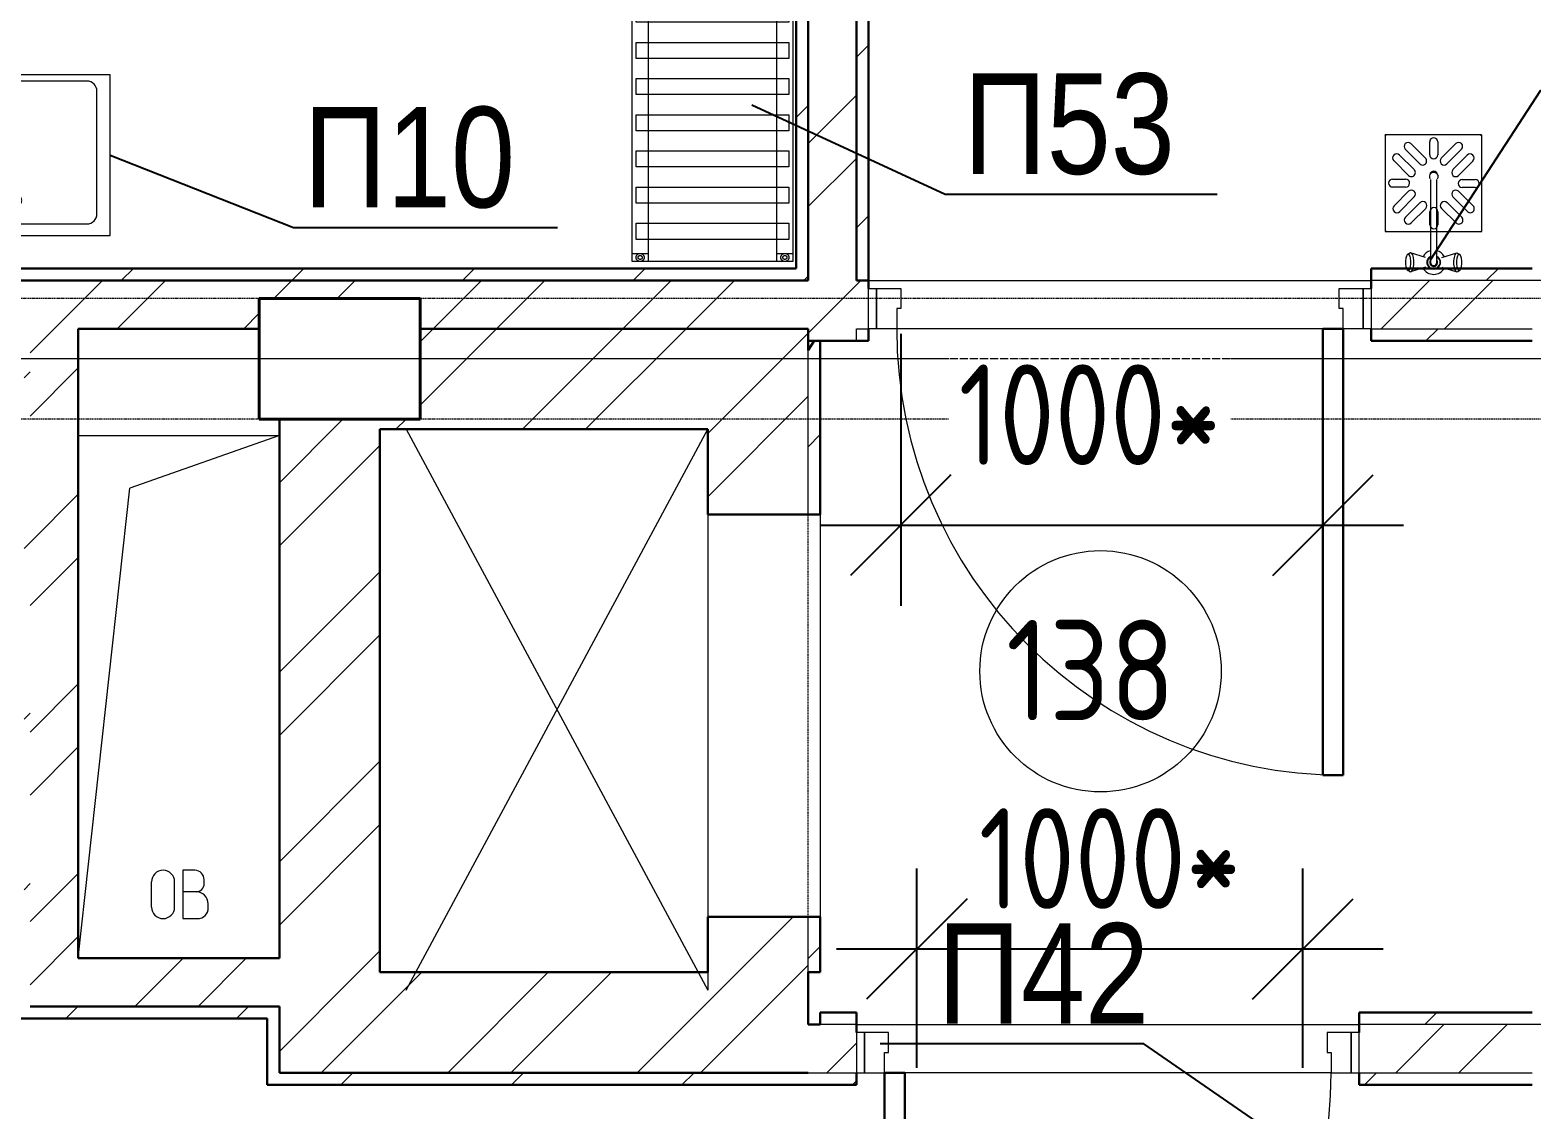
# Model space of a CAD drawing. Header units: millimetres. Extents: x -215207 to 92095, y -30385 to 123050.
# Drawn here: x -152995 to -149260, y 23874 to 26559 of the extents above; entities that cross this region are included whole.
import ezdxf
from ezdxf import colors
from ezdxf.entities.mleader import LeaderData, LeaderLine
from ezdxf.math import Vec2, Vec3

# ---------------------------------------------------------------- set-up
doc = ezdxf.new("R2010")
doc.units = ezdxf.units.MM
for name, pattern in [('ADSK_Линия сетки', [25, 20, -2.5, 0, -2.5]), ('ADSK_Сверху', [4.5, 3, -1.5]), ('Сверху', [3.96875, 2.38125, -1.5875])]:
    doc.linetypes.add(name, pattern=pattern)
doc.layers.add('PLAN', color=1, linetype='Continuous', lineweight=9, true_color=0xff0000)
doc.layers.add('ТХ ВК Аннотации', color=7, linetype='Continuous', lineweight=20, true_color=0x4c9a9a)
for name, color, linetype, lineweight in [('Атрибут', 250, 'Continuous', 5), ('Двери', 7, 'Continuous', 9), ('ДОНМ_ТХ_(Нейтральное_мебель)', 32, 'Continuous', 20), ('ДОНМ_ТХ_Анно', 84, 'Continuous', 20), ('Линии', 7, 'Continuous', 9), ('Марки помещений', 7, 'Continuous', 20), ('Несущие колонны', 7, 'Continuous', 20), ('Оборудование пищеблок', 7, 'Continuous', 9), ('Оси', 7, 'Continuous', 9), ('Перекрытие', 7, 'Continuous', 20), ('Стены наружные', 7, 'Continuous', 20), ('Стены штриховка', 7, 'Continuous', 9), ('Узлы', 7, 'Continuous', 20)]:
    doc.layers.add(name, color=color, linetype=linetype, lineweight=lineweight)
for name, color, linetype in [('ТХ-Вода (ВК)', 170, 'Continuous'), ('ТХ_(нейтральное оборудование_мебель)', 32, 'Continuous'), ('ТХ_размеры', 7, 'Continuous')]:
    doc.layers.add(name, color=color, linetype=linetype)
doc.styles.add('GOST Common_3', font='GOST_Common.ttf', dxfattribs={"width": 0.9, "height": 2.5})
doc.styles.add('ISOCPEUR', font='isocpeur.ttf', dxfattribs={"width": 0.9, "height": 270})
doc.styles.add('ГОСТ 2.304', font='CS_Gost2304.shx')
doc.styles.add('ТХ_New', font='')
doc.styles.add('ТХ_ДОНМ', font='ARIALN.TTF')
doc.styles.get('ТХ_New').set_extended_font_data('Vin Sans Pro')
doc.dimstyles.new('СПДС', dxfattribs={"dimscale": 100, "dimtxt": 2.5, "dimasz": 2.5, "dimexe": 2, "dimexo": 0.625, "dimgap": 1, "dimtad": 1, "dimdec": 0, "dimtxsty": 'ГОСТ 2.304', "dimblk": 'OBLIQUE', "dimblk1": 'OBLIQUE', "dimblk2": 'OBLIQUE', "dimcen": 2.5, "dimdle": 2, "dimadec": 0, "dimazin": 2, "dimtfac": 0.75, "dimtdec": 4, "dimtmove": 1, "dimatfit": 3, "dimfxl": 0, "dimtolj": 1, "dimarcsym": 0})

# ---------------------------------------------------------------- blocks, each defined once
blk = doc.blocks.new('1 этаж 21082025')
at = {"lineweight": 18}
for p, q in [((47060, -5890), (47560, -5890)), ((47060, -5890), (47560, -5890)), ((47560, -5890), (47188.5, -6021.3)), ((47060, -7190), (47188.5, -6021.3)), ((47349.7, -6971.6), (47319.7, -6971.6)), ((47319.7, -6971.6), (47319.7, -7091.6)), ((47242.2, -7062.9), (47242.2, -7000.3)), ((47299.6, -7062.9), (47299.6, -7000.3)), ((47373, -7004.9), (47373, -6994.9)), ((47353, -7024.9), (47319.7, -7024.9)), ((47383, -7064.9), (47383, -7054.9)), ((47319.7, -7091.6), (47356.4, -7091.6))]:
    blk.add_line(p, q, dxfattribs=at)
for centre, radius, start, end in [((47270.9, -7000.3), 28.7, 0, 180), ((47349.7, -6994.9), 23.3, 0, 90), ((47353, -7004.9), 20, 270, 0), ((47353, -7054.9), 30, 0, 90), ((47270.9, -7062.9), 28.7, 180, 0), ((47356.4, -7064.9), 26.7, 270, 0)]:
    blk.add_arc(centre, radius, start, end, dxfattribs=at)
at = {"layer": 'Двери'}
for p, q in [((49025, -5525), (49045, -5525)), ((49025, -5625), (49025, -5525)), ((49045, -5625), (49045, -5525)), ((49045, -5525), (49105, -5525)), ((49045, -5525), (49045, -5625)), ((49105, -5525), (49105, -5575)), ((50195, -5525), (50255, -5525)), ((50195, -5575), (50195, -5525)), ((50255, -5525), (50255, -5625)), ((50255, -5625), (50255, -5525)), ((50255, -5525), (50275, -5525)), ((50275, -5525), (50275, -5625)), ((49095, -5575), (49095, -5625)), ((49105, -5575), (49095, -5575)), ((50205, -5575), (50195, -5575)), ((50205, -5625), (50205, -5575)), ((49045, -5625), (49025, -5625)), ((49095, -5625), (49045, -5625)), ((50255, -5625), (50205, -5625)), ((50275, -5625), (50255, -5625)), ((49015, -7375), (48995, -7375)), ((48995, -7375), (48995, -7475)), ((49015, -7375), (49015, -7475)), ((49075, -7375), (49015, -7375)), ((49015, -7475), (49015, -7375)), ((49075, -7425), (49075, -7375)), ((50225, -7375), (50165, -7375)), ((50165, -7375), (50165, -7425)), ((50225, -7475), (50225, -7375)), ((50225, -7375), (50225, -7475)), ((50245, -7375), (50225, -7375)), ((50245, -7475), (50245, -7375)), ((49065, -7475), (49065, -7425)), ((49065, -7425), (49075, -7425)), ((50165, -7425), (50175, -7425)), ((50175, -7425), (50175, -7475)), ((48995, -7475), (49015, -7475)), ((49015, -7475), (49065, -7475)), ((50175, -7475), (50225, -7475)), ((50225, -7475), (50245, -7475))]:
    blk.add_line(p, q, dxfattribs=at)
at = {"layer": 'Двери', "lineweight": 30}
for p, q in [((50155, -6735), (50155, -5625)), ((50155, -5625), (50205, -5625)), ((50205, -5625), (50205, -6735)), ((50205, -6735), (50155, -6735)), ((49115, -7475), (49065, -7475)), ((49065, -7475), (49065, -8585)), ((49115, -8585), (49115, -7475))]:
    blk.add_line(p, q, dxfattribs=at)
at = {"layer": 'Двери'}
for centre, start, end in [((50205, -5625), 180, 270), ((49065, -7475), 270, 0)]:
    blk.add_arc(centre, 1110, start, end, dxfattribs=at)
at = {"layer": 'Линии', "linetype": 'ADSK_Сверху'}
for p, q in [((50705, -5550), (30240, -5550)), ((50705, -5850), (30240, -5850))]:
    blk.add_line(p, q, dxfattribs=at)
at = {"layer": 'Линии', "lineweight": 18}
for p, q in [((47875, -5875), (48625, -7270)), ((47875, -7270), (48625, -5875)), ((48625, -5875), (48625, -7270))]:
    blk.add_line(p, q, dxfattribs=at)
at = {"layer": 'Марки помещений'}
blk.add_circle((49601.8, -6476.7), 300, dxfattribs=at)
at = {"layer": 'Несущие колонны', "lineweight": 40}
for p, q in [((47510, -5550), (47910, -5550)), ((47510, -5850), (47510, -5550)), ((47910, -5550), (47910, -5850)), ((47510, -5625), (47510, -5850)), ((47910, -5850), (47510, -5850)), ((47510, -5850), (47560, -5850))]:
    blk.add_line(p, q, dxfattribs=at)
at = {"layer": 'Несущие колонны'}
for p, q in [((47910, -5550), (47510, -5550)), ((47510, -5550), (47510, -5625)), ((47910, -5625), (47910, -5550)), ((47910, -5850), (47910, -5625)), ((47560, -5850), (47810, -5850)), ((47810, -5850), (47910, -5850))]:
    blk.add_line(p, q, dxfattribs=at)
at = {"layer": 'Оси', "linetype": 'ADSK_Линия сетки'}
blk.add_line((58165, -5700), (-14072.3, -5700), dxfattribs=at)
at = {"layer": 'Перекрытие', "color": 49, "true_color": 0x464646}
blk.add_line((47060, -5890), (47560, -5890), dxfattribs=at)
at = {"layer": 'Стены наружные', "lineweight": 30}
for p, q in [((48845, -3805), (48845, -5475)), ((48875, -5505), (48875, -3835)), ((48995, -3955), (48995, -5505)), ((49025, -5525), (49025, -3955)), ((48845, -5475), (46815, -5475)), ((50675, -5475), (50275, -5475)), ((50275, -5475), (50275, -5525)), ((48875, -5505), (46785, -5505)), ((49025, -5505), (48995, -5505)), ((47060, -7190), (47060, -5625)), ((47060, -5625), (47510, -5625)), ((47910, -5625), (48875, -5625)), ((48875, -5678.6), (48875, -5625)), ((49025, -5655), (49025, -5625)), ((50275, -5625), (50275, -5655)), ((48875, -5655), (49025, -5655)), ((48890, -5655), (48875, -5678.6)), ((48905, -6087.1), (48905, -5655)), ((50275, -5655), (50675, -5655)), ((47560, -5850), (47560, -7190)), ((47810, -5875), (48625, -5875)), ((47810, -7225), (47810, -5875)), ((48625, -5875), (48625, -6087.1)), ((48875, -6087.1), (48905, -6087.1)), ((48625, -7087.1), (48625, -7225)), ((48905, -7087.1), (48875, -7087.1)), ((48905, -7225), (48905, -7087.1)), ((47560, -7190), (47060, -7190)), ((48625, -7225), (47810, -7225)), ((48875, -7355), (48875, -7225)), ((48875, -7225), (48905, -7225)), ((46940, -7310), (47560, -7310)), ((47560, -7310), (47560, -7475)), ((46525, -7340), (47530, -7340)), ((47530, -7340), (47530, -7505)), ((48905, -7355), (48875, -7355)), ((48995, -7325), (48905, -7325)), ((48905, -7325), (48905, -7355)), ((48995, -7375), (48995, -7325)), ((50675, -7325), (50245, -7325)), ((50245, -7325), (50245, -7375)), ((47530, -7505), (48995, -7505)), ((47560, -7475), (48875, -7475)), ((48995, -7505), (48995, -7475)), ((50245, -7475), (50245, -7505)), ((50245, -7505), (50675, -7505))]:
    blk.add_line(p, q, dxfattribs=at)
at = {"layer": 'Стены наружные', "linetype": 'Continuous', "lineweight": 9}
for p, q in [((48995, -4949.8), (49025, -4919.8)), ((48845, -5099.8), (48875, -5069.8)), ((48875, -5164.2), (48995, -5044.2)), ((48875, -5321.3), (48995, -5201.3)), ((48995, -5374), (49025, -5344)), ((47167, -5505), (47197, -5475)), ((47591.2, -5505), (47621.2, -5475)), ((48015.5, -5505), (48045.5, -5475)), ((48439.8, -5505), (48469.8, -5475)), ((50561.1, -5505), (50591.1, -5475)), ((46999.8, -5625), (47119.8, -5505)), ((47156.9, -5625), (47276.9, -5505)), ((47546.2, -5550), (47591.2, -5505)), ((47703.4, -5550), (47748.4, -5505)), ((47942.7, -5625), (48062.7, -5505)), ((48099.9, -5625), (48219.9, -5505)), ((48414.2, -5625), (48534.2, -5505)), ((48571.3, -5625), (48691.3, -5505)), ((48864, -5505), (48875, -5494)), ((48875, -5635.6), (48995, -5515.6)), ((48995, -5515.6), (49005.6, -5505)), ((50300, -5625), (50420, -5505)), ((50457.2, -5625), (50577.2, -5505)), ((47471.2, -5625), (47510, -5586.2)), ((46940, -5684.8), (46999.8, -5625)), ((47910, -5657.7), (47942.7, -5625)), ((47910, -5814.9), (48099.9, -5625)), ((48164.2, -5875), (48414.2, -5625)), ((48321.3, -5875), (48571.3, -5625)), ((48625, -5885.6), (48875, -5635.6)), ((50411.1, -5655), (50441.1, -5625)), ((46925, -5747), (46940, -5732)), ((46940, -5841.9), (47060, -5721.9)), ((48625, -6042.8), (48875, -5792.8)), ((47560, -6007.7), (47717.7, -5850)), ((47849.9, -5875), (47874.9, -5850)), ((48875, -5918.3), (48905, -5888.3)), ((47560, -6164.9), (47810, -5914.9)), ((46940, -6156.2), (47060, -6036.2)), ((46925, -6171.2), (46940, -6156.2)), ((46940, -6313.4), (47060, -6193.4)), ((47560, -6479.2), (47810, -6229.2)), ((47560, -6636.3), (47810, -6386.3)), ((46940, -6627.7), (47060, -6507.7)), ((46925, -6595.5), (46940, -6580.5)), ((46940, -6784.9), (47060, -6664.9)), ((47560, -6950.6), (47810, -6700.6)), ((47560, -7107.8), (47810, -6857.8)), ((46940, -7099.2), (47060, -6979.2)), ((46925, -7019.8), (46940, -7004.8)), ((48700, -7225), (48837.9, -7087.1)), ((46940, -7256.3), (47060, -7136.3)), ((48875, -7191.1), (48905, -7161.1)), ((47200.6, -7310), (47320.6, -7190)), ((47357.8, -7310), (47477.8, -7190)), ((47757.1, -7225), (47810, -7172.1)), ((48857.2, -7225), (48875, -7207.2)), ((47560, -7422.1), (47757.1, -7225)), ((47664.2, -7475), (47914.2, -7225)), ((47978.6, -7475), (48228.6, -7225)), ((48135.7, -7475), (48385.7, -7225)), ((48450, -7475), (48700, -7225)), ((48607.2, -7475), (48857.2, -7225)), ((47029, -7340), (47059, -7310)), ((47453.3, -7340), (47483.3, -7310)), ((50335.9, -7475), (50455.9, -7355)), ((50408.1, -7355), (50438.1, -7325)), ((50493, -7475), (50613, -7355)), ((48921.5, -7475), (48995, -7401.5)), ((47712.6, -7505), (47742.6, -7475)), ((48136.8, -7505), (48166.8, -7475)), ((48561.1, -7505), (48591.1, -7475)), ((48985.4, -7505), (48995, -7495.4)), ((50258.1, -7505), (50288.1, -7475))]:
    blk.add_line(p, q, dxfattribs=at)
at = {"layer": 'Стены наружные'}
for p, q in [((49025, -5505), (50275, -5505)), ((47510, -5625), (47510, -5550)), ((47510, -5550), (47910, -5550)), ((47910, -5550), (47910, -5850)), ((50155, -5625), (49095, -5625)), ((47910, -5850), (47560, -5850)), ((48905, -6087.1), (48905, -7087.1)), ((48995, -7355), (50245, -7355)), ((50175, -7475), (49115, -7475))]:
    blk.add_line(p, q, dxfattribs=at)
at = {"layer": 'Стены штриховка'}
for p, q in [((50705, -5505), (50275, -5505)), ((48995, -5625), (49025, -5625)), ((48995, -5655), (48995, -5625)), ((50275, -5625), (50675, -5625)), ((48875, -6087.1), (48875, -5678.6)), ((48875, -7225), (48875, -7087.1)), ((48995, -7355), (48905, -7355)), ((50705, -7355), (50245, -7355)), ((48875, -7475), (48995, -7475)), ((50245, -7475), (50675, -7475))]:
    blk.add_line(p, q, dxfattribs=at)
at = {"layer": 'Узлы', "lineweight": 30}
for p, q in [((48875, -6087.1), (48625, -6087.1)), ((48625, -7087.1), (48875, -7087.1))]:
    blk.add_line(p, q, dxfattribs=at)
at = {"layer": 'Узлы', "linetype": 'Сверху', "lineweight": 9}
for p, q in [((48625, -6087.1), (48625, -7087.1)), ((48875, -7087.1), (48875, -6087.1))]:
    blk.add_line(p, q, dxfattribs=at)
at = {"layer": 'Марки помещений', "style": 'GOST Common_3', "width": 0.9}
blk.add_text('138', height=250, dxfattribs=at).set_placement((49366.9, -6599))
blk = doc.blocks.new('smes_vrez')
at = {"layer": 'PLAN'}
for p, q in [((-60.4, 75.8), (-65.6, 72)), ((-57.6, 77.2), (-60.4, 75.8)), ((-54.8, 75.8), (-57.6, 77.2)), ((-20.1, 65.3), (-57.6, 77.2)), ((-52.3, 71.6), (-54.8, 75.8)), ((20.1, 65.3), (57.6, 77.2)), ((54.8, 75.8), (52.3, 71.6)), ((57.6, 77.2), (54.8, 75.8)), ((60.4, 75.8), (57.6, 77.2)), ((60.4, 75.8), (65.6, 72)), ((-69.1, 63.2), (-70, 56.7)), ((-70, 56.7), (-70, 49.8)), ((-70, 49.8), (-69.1, 43.2)), ((-67.6, 68.6), (-69.1, 63.2)), ((-69.1, 43.2), (-67.6, 37.9)), ((-65.6, 72), (-67.6, 68.6)), ((-67.6, 37.9), (-65.6, 34.4)), ((-63.2, 73.2), (-65.6, 72)), ((-60.9, 72), (-63.2, 73.2)), ((-58.8, 68.6), (-60.9, 72)), ((-60.9, 34.4), (-58.8, 37.9)), ((-57.3, 63.2), (-58.8, 68.6)), ((-58.8, 37.9), (-57.3, 43.2)), ((-20.1, 41.2), (-57.6, 29.2)), ((-56.5, 56.7), (-57.3, 63.2)), ((-57.3, 43.2), (-56.5, 49.8)), ((-56.5, 49.8), (-56.5, 56.7)), ((-50.5, 65.2), (-52.3, 71.6)), ((-52.3, 34.9), (-50.5, 41.2)), ((-49.5, 57.4), (-50.5, 65.2)), ((-50.5, 41.2), (-49.5, 49.1)), ((-49.5, 49.1), (-49.5, 57.4)), ((-14.7, 61.7), (-16.7, 56.2)), ((-16.7, 56.2), (-16.7, 50.3)), ((-16.7, 50.3), (-14.7, 44.7)), ((-13.9, 61.2), (-15.8, 56)), ((-15.8, 56), (-15.8, 50.5)), ((-15.8, 50.5), (-13.9, 45.2)), ((-10.9, 66.3), (-14.7, 61.7)), ((-14.7, 44.7), (-10.9, 40.2)), ((-10.3, 65.5), (-13.9, 61.2)), ((-13.9, 45.2), (-10.3, 41)), ((-5.8, 69.2), (-10.9, 66.3)), ((-10.9, 40.2), (-7.9, 38.5)), ((-5.5, 68.3), (-10.3, 65.5)), ((-10.3, 41), (-7.9, 39.6)), ((-8.7, 58.2), (-9.8, 55)), ((-9.8, 55), (-9.8, 51.5)), ((-9.8, 51.5), (-8.7, 48.2)), ((-6.4, 60.9), (-8.7, 58.2)), ((-8.7, 48.2), (-7.9, 47.3)), ((-6.9, 57.2), (-7.9, 54.6)), ((-7.9, 54.6), (-7.9, -152.4)), ((-5.1, 59.4), (-6.9, 57.2)), ((-3.4, 62.6), (-6.4, 60.9)), ((0, 70.2), (-5.8, 69.2)), ((0, 69.2), (-5.5, 68.3)), ((-2.7, 60.8), (-5.1, 59.4)), ((0, 63.2), (-3.4, 62.6)), ((0, 61.2), (-2.7, 60.8)), ((5.8, 69.2), (0, 70.2)), ((5.5, 68.3), (0, 69.2)), ((3.4, 62.6), (0, 63.2)), ((2.7, 60.8), (0, 61.2)), ((5.1, 59.4), (2.7, 60.8)), ((6.4, 60.9), (3.4, 62.6)), ((6.9, 57.2), (5.1, 59.4)), ((10.3, 65.5), (5.5, 68.3)), ((10.9, 66.3), (5.8, 69.2)), ((8.7, 58.2), (6.4, 60.9)), ((7.9, 54.6), (6.9, 57.2)), ((7.9, -152.4), (7.9, 54.6)), ((7.9, 47.3), (8.7, 48.2)), ((7.9, 39.6), (10.3, 41)), ((7.9, 38.5), (10.9, 40.2)), ((9.8, 55), (8.7, 58.2)), ((8.7, 48.2), (9.8, 51.5)), ((9.8, 51.5), (9.8, 55)), ((13.9, 61.2), (10.3, 65.5)), ((10.3, 41), (13.9, 45.2)), ((14.7, 61.7), (10.9, 66.3)), ((10.9, 40.2), (14.7, 44.7)), ((15.8, 56), (13.9, 61.2)), ((13.9, 45.2), (15.8, 50.5)), ((16.7, 56.2), (14.7, 61.7)), ((14.7, 44.7), (16.7, 50.3)), ((15.8, 50.5), (15.8, 56)), ((16.7, 50.3), (16.7, 56.2)), ((20.1, 41.2), (57.6, 29.2)), ((50.5, 65.2), (49.5, 57.4)), ((49.5, 57.4), (49.5, 49.1)), ((49.5, 49.1), (50.5, 41.2)), ((52.3, 71.6), (50.5, 65.2)), ((50.5, 41.2), (52.3, 34.9)), ((57.3, 63.2), (56.5, 56.7)), ((56.5, 56.7), (56.5, 49.8)), ((56.5, 49.8), (57.3, 43.2)), ((58.8, 68.6), (57.3, 63.2)), ((57.3, 43.2), (58.8, 37.9)), ((60.9, 72), (58.8, 68.6)), ((58.8, 37.9), (60.9, 34.4)), ((63.2, 73.2), (60.9, 72)), ((65.6, 72), (63.2, 73.2)), ((67.6, 68.6), (65.6, 72)), ((65.6, 34.4), (67.6, 37.9)), ((69.1, 63.2), (67.6, 68.6)), ((67.6, 37.9), (69.1, 43.2)), ((70, 56.7), (69.1, 63.2)), ((69.1, 43.2), (70, 49.8)), ((70, 49.8), (70, 56.7)), ((-65.6, 34.4), (-63.2, 33.2)), ((-57.6, 29.2), (-65.6, 34.4)), ((-63.2, 33.2), (-60.9, 34.4)), ((-54.8, 30.7), (-52.3, 34.9)), ((52.3, 34.9), (54.8, 30.7)), ((57.6, 29.2), (65.6, 34.4)), ((60.9, 34.4), (63.2, 33.2)), ((63.2, 33.2), (65.6, 34.4)), ((-9.5, -154.4), (-10.8, -157.9)), ((-10.8, -157.9), (-10.8, -161.6)), ((-10.8, -161.6), (-9.5, -165.1)), ((-9.8, -165.5), (-10.8, -161.6)), ((-9.8, -165.5), (-8.7, -168.6)), ((-9.5, -165.1), (-7.1, -167.9)), ((-8.7, -168.6), (-6.4, -171.2)), ((-7.1, -167.9), (-3.8, -169.8)), ((-6.4, -171.2), (-3.4, -172.9)), ((-3.8, -169.8), (0, -170.4)), ((-3.4, -172.9), (0, -173.5)), ((0, -170.4), (3.8, -169.8)), ((0, -173.5), (3.4, -172.9)), ((3.4, -172.9), (6.4, -171.2)), ((3.8, -169.8), (7.1, -167.9)), ((6.4, -171.2), (8.7, -168.6)), ((7.1, -167.9), (9.5, -165.1)), ((8.7, -168.6), (9.8, -165.5)), ((10.8, -157.9), (9.5, -154.4)), ((9.5, -165.1), (10.8, -161.6)), ((9.8, -165.5), (10.8, -161.6)), ((10.8, -161.6), (10.8, -157.9))]:
    blk.add_line(p, q, dxfattribs=at)
for start, end in [(27.9765, 152.0235), (207.9765, 254.7747), (285.2253, 332.0235)]:
    blk.add_arc((0, 53.2), 30, start, end, dxfattribs=at)
blk = doc.blocks.new('_None')
blk = doc.blocks.new('трап')
at = {"layer": 'ТХ ВК Аннотации'}
for p, q in [((34771.5, 62035.5), (34531.5, 62035.5)), ((34532, 62035), (34532, 61795)), ((34772, 61795), (34772, 62035)), ((34617.7, 61963.6), (34581.5, 61999.8)), ((34595.6, 62013.9), (34631.8, 61977.7)), ((34642.3, 61986), (34642.3, 62018.3)), ((34662.3, 62018.3), (34662.3, 61986)), ((34671, 61977.7), (34707.3, 62013.9)), ((34721.4, 61999.8), (34685.2, 61963.6)), ((34589.8, 61934.6), (34553.6, 61970.8)), ((34567.2, 61985.5), (34603.4, 61949.3)), ((34699.5, 61949.3), (34735.7, 61985.5)), ((34750.4, 61970.8), (34714.2, 61934.6)), ((34550.1, 61925.7), (34582.5, 61925.5)), ((34723.3, 61924.5), (34755.7, 61924.3)), ((34582.4, 61905.5), (34550, 61905.7)), ((34553.6, 61859.2), (34589.8, 61895.4)), ((34714.2, 61895.4), (34750.4, 61859.2)), ((34755.6, 61904.3), (34723.2, 61904.5)), ((34604, 61881.3), (34567.7, 61845)), ((34582, 61830.7), (34618.3, 61867)), ((34632.4, 61852.8), (34596.2, 61816.6)), ((34707.8, 61816.6), (34671.6, 61852.8)), ((34685.7, 61867), (34722, 61830.7)), ((34736.2, 61845), (34700, 61881.3)), ((34642.9, 61812.2), (34642.9, 61844.6)), ((34662.9, 61844.6), (34662.9, 61812.2)), ((34532, 61795), (34772, 61795))]:
    blk.add_line(p, q, dxfattribs=at)
for centre, start, end in [((34588.6, 62006.9), 45, 225), ((34652.3, 62018.3), 0, 180), ((34714.3, 62006.9), 315, 135), ((34560.1, 61978.4), 45, 225), ((34624.8, 61970.6), 225, 45), ((34652.3, 61986), 180, 0), ((34678.1, 61970.6), 135, 315), ((34742.8, 61978.4), 315, 135), ((34550.1, 61915.7), 89.6219, 269.6219), ((34582.5, 61915.5), 269.6219, 89.6219), ((34596.9, 61941.7), 225, 45), ((34707.1, 61941.7), 135, 315), ((34723.3, 61914.5), 89.6219, 269.6219), ((34755.6, 61914.3), 269.6219, 89.6219), ((34596.9, 61888.3), 315, 135), ((34707.1, 61888.3), 45, 225), ((34560.7, 61852.1), 135, 315), ((34625.3, 61859.9), 315, 135), ((34652.9, 61844.6), 0, 180), ((34678.7, 61859.9), 45, 225), ((34743.3, 61852.1), 225, 45), ((34589.1, 61823.7), 135, 315), ((34652.9, 61812.2), 180, 0), ((34714.9, 61823.7), 225, 45)]:
    blk.add_arc(centre, 10, start, end, dxfattribs=at)
for points, knots in [([(34533.5, 62033.5), (34533.3, 62033.7), (34533.1, 62033.9), (34532.8, 62034.2), (34532.5, 62034.5), (34532.3, 62034.7), (34532.2, 62034.8), (34532, 62035), (34531.9, 62035.1), (34531.7, 62035.3), (34531.6, 62035.4), (34531.5, 62035.5), (34531.5, 62035.5), (34531.5, 62035.5), (34531.5, 62035.5)], [0, 0, 0, 0, 0.142857, 0.285714, 0.357143, 0.428571, 0.5, 0.571429, 0.642857, 0.714286, 0.785714, 0.857143, 0.928571, 1, 1, 1, 1]), ([(34771.5, 62035.5), (34771.5, 62035.5), (34771.4, 62035.5), (34771.4, 62035.5), (34771.3, 62035.4), (34771.2, 62035.3), (34771.1, 62035.1), (34770.9, 62035), (34770.7, 62034.8), (34770.6, 62034.7), (34770.4, 62034.5), (34770.2, 62034.2), (34769.8, 62033.9), (34769.6, 62033.7), (34769.5, 62033.5)], [0, 0, 0, 0, 0.071429, 0.142857, 0.214286, 0.285714, 0.357143, 0.428571, 0.5, 0.571429, 0.642857, 0.714286, 0.857143, 1, 1, 1, 1]), ([(34532, 61795), (34532, 61795), (34532, 61795), (34532.1, 61795.1), (34532.2, 61795.2), (34532.3, 61795.3), (34532.4, 61795.4), (34532.5, 61795.5), (34532.7, 61795.7), (34532.9, 61795.9), (34533.1, 61796.1), (34533.3, 61796.3), (34533.6, 61796.6), (34533.9, 61796.9), (34534, 61797)], [0, 0, 0, 0, 0.071429, 0.142857, 0.214286, 0.285714, 0.357143, 0.428571, 0.5, 0.571429, 0.642857, 0.714286, 0.857143, 1, 1, 1, 1]), ([(34770, 61797), (34770.1, 61796.9), (34770.4, 61796.6), (34770.7, 61796.3), (34770.9, 61796.1), (34771.1, 61795.9), (34771.3, 61795.7), (34771.5, 61795.5), (34771.6, 61795.4), (34771.7, 61795.3), (34771.8, 61795.2), (34771.9, 61795.1), (34772, 61795), (34772, 61795), (34772, 61795)], [0, 0, 0, 0, 0.142857, 0.285714, 0.357143, 0.428571, 0.5, 0.571429, 0.642857, 0.714286, 0.785714, 0.857143, 0.928571, 1, 1, 1, 1])]:
    blk.add_open_spline(points, degree=3, knots=knots, dxfattribs=at)
blk = doc.blocks.new('тра')
at = {"layer": 'ТХ-Вода (ВК)', "color": 0}
blk.add_blockref('трап', (-316125.7, -819), dxfattribs=at)
blk = doc.blocks.new('Рукомойник 400х320х210')
at = {"layer": 'Оборудование пищеблок', "color": 0}
blk.add_lwpolyline([(168449.6, -325365.8), (168849.6, -325365.8), (168849.6, -325685.8), (168449.6, -325685.8)], close=True, dxfattribs=at)
blk.add_lwpolyline([(168490.5, -325398.3), (168795.5, -325398.3, -0.414214), (168820.5, -325423.3), (168820.5, -325628.3, -0.414214), (168795.5, -325653.3), (168490.5, -325653.3, -0.414214), (168465.5, -325628.3), (168465.5, -325423.3, -0.414214)], format="xyb", close=True, dxfattribs=at)
for centre, radius in [((168828.2, -325389.4), 12.5), ((168762.2, -325451.2), 14.9)]:
    blk.add_circle(centre, radius, dxfattribs=at)
at = {"layer": 'Атрибут', "style": 'ISOCPEUR', "width": 0.85}
blk.add_attdef('№_ПОЗИЦИИ', (168644.3, -325480.1), '', height=150, dxfattribs=at)
blk = doc.blocks.new('_Oblique')
at = {"color": 0, "linetype": 'ByBlock', "lineweight": -2}
blk.add_line((-0.5, -0.5), (0.5, 0.5), dxfattribs=at)
blk = doc.blocks.new('*D544')
at = {"layer": 'Defpoints', "color": 0, "ltscale": 100, "transparency": 16777216}
for p in [(-150829.8, 25866.4), (-149779.8, 25816.4), (-149779.8, 25327.8)]:
    blk.add_point(p, dxfattribs=at)
at = {"layer": 'ТХ_размеры', "color": 0, "lineweight": -2, "ltscale": 100, "transparency": 16777216}
for p, q in [((-150829.8, 25803.9), (-150829.8, 25127.8)), ((-149779.8, 25753.9), (-149779.8, 25127.8)), ((-151029.8, 25327.8), (-149579.8, 25327.8))]:
    blk.add_line(p, q, dxfattribs=at)
at = {"layer": 'ТХ_размеры', "color": 0, "lineweight": -2, "ltscale": 100, "transparency": 16777216, "xscale": 250, "yscale": 250, "zscale": 250}
blk.add_blockref('_Oblique', (-149779.8, 25327.8), dxfattribs=at)
at = {"layer": 'ТХ_размеры', "color": 0, "ltscale": 100, "transparency": 16777216, "insert": (-150359.8, 25602.7), "char_height": 250, "attachment_point": 5, "style": 'ГОСТ 2.304', "bg_fill": 3, "box_fill_scale": 1.1, "bg_fill_color": 256, "bg_fill_true_color": 13158600, "bg_fill_transparency": 0}
blk.add_mtext('\\A1;1000*', dxfattribs=at)
at = {"layer": 'ТХ_размеры', "color": 0, "lineweight": -2, "ltscale": 100, "transparency": 16777216, "xscale": 250, "yscale": 250, "zscale": 250, "rotation": 180}
blk.add_blockref('_Oblique', (-150829.8, 25327.8), dxfattribs=at)
blk = doc.blocks.new('*D546')
at = {"layer": 'Defpoints', "color": 0, "ltscale": 100, "transparency": 16777216}
for p in [(-149829.8, 24274.2), (-150789.8, 23916.4), (-149829.8, 23916.4)]:
    blk.add_point(p, dxfattribs=at)
at = {"layer": 'ТХ_размеры', "color": 0, "lineweight": -2, "ltscale": 100, "transparency": 16777216}
for p, q in [((-150789.8, 23978.9), (-150789.8, 24474.2)), ((-149829.8, 23978.9), (-149829.8, 24474.2)), ((-150989.8, 24274.2), (-149629.8, 24274.2))]:
    blk.add_line(p, q, dxfattribs=at)
at = {"layer": 'ТХ_размеры', "color": 0, "ltscale": 100, "transparency": 16777216, "insert": (-150309.8, 24499.2), "char_height": 250, "attachment_point": 5, "style": 'ГОСТ 2.304', "bg_fill": 3, "box_fill_scale": 1.1, "bg_fill_color": 256, "bg_fill_true_color": 13158600, "bg_fill_transparency": 0}
blk.add_mtext('\\A1;1000*', dxfattribs=at)
at = {"layer": 'ТХ_размеры', "color": 0, "lineweight": -2, "ltscale": 100, "transparency": 16777216, "xscale": 250, "yscale": 250, "zscale": 250, "rotation": 180}
blk.add_blockref('_Oblique', (-150789.8, 24274.2), dxfattribs=at)
at = {"layer": 'ТХ_размеры', "color": 0, "lineweight": -2, "ltscale": 100, "transparency": 16777216, "xscale": 250, "yscale": 250, "zscale": 250}
blk.add_blockref('_Oblique', (-149829.8, 24274.2), dxfattribs=at)
blk = doc.blocks.new('*U340')
at = {"layer": 'PLAN'}
for points in [[(20, 0), (0, 0)], [(0, 0), (0, -40)], [(20, -40), (20, 0)], [(880, 0), (20, 0)], [(900, 0), (880, 0)], [(880, 0), (880, -40)], [(900, -40), (900, 0)], [(10, -10), (9.3, -10), (8.7, -10.1), (8, -10.2), (7.4, -10.3), (6.8, -10.5), (6.2, -10.8), (5.6, -11), (5, -11.3), (4.5, -11.7), (3.9, -12.1), (3.4, -12.5), (2.9, -12.9), (2.5, -13.4), (2.1, -13.9), (1.7, -14.4), (1.3, -15), (1, -15.6), (0.8, -16.2), (0.5, -16.8), (0.3, -17.4), (0.2, -18.1), (0.1, -18.7), (0, -19.4), (0, -20), (0, -20.6), (0.1, -21.3), (0.2, -21.9), (0.3, -22.6), (0.5, -23.2), (0.8, -23.8), (1, -24.4), (1.3, -25), (1.7, -25.6), (2.1, -26.1), (2.5, -26.6), (2.9, -27.1), (3.4, -27.5), (3.9, -27.9), (4.5, -28.3), (5, -28.7), (5.6, -29), (6.2, -29.2), (6.8, -29.5), (7.4, -29.7), (8, -29.8), (8.7, -29.9), (9.3, -30), (10, -30)], [(10, -15), (9.7, -15), (9.3, -15), (9, -15.1), (8.7, -15.2), (8.4, -15.3), (8.1, -15.4), (7.8, -15.5), (7.5, -15.7), (7.2, -15.8), (7, -16), (6.7, -16.2), (6.5, -16.5), (6.2, -16.7), (6, -16.9), (5.8, -17.2), (5.7, -17.5), (5.5, -17.8), (5.4, -18.1), (5.3, -18.4), (5.2, -18.7), (5.1, -19), (5, -19.4), (5, -19.7), (5, -20), (5, -20.3), (5, -20.6), (5.1, -21), (5.2, -21.3), (5.3, -21.6), (5.4, -21.9), (5.5, -22.2), (5.7, -22.5), (5.8, -22.8), (6, -23.1), (6.2, -23.3), (6.5, -23.5), (6.7, -23.8), (7, -24), (7.2, -24.2), (7.5, -24.3), (7.8, -24.5), (8.1, -24.6), (8.4, -24.7), (8.7, -24.8), (9, -24.9), (9.3, -25), (9.7, -25), (10, -25)], [(10, -30), (10.7, -30), (11.3, -29.9), (12, -29.8), (12.6, -29.7), (13.2, -29.5), (13.8, -29.2), (14.4, -29), (15, -28.7), (15.5, -28.3), (16.1, -27.9), (16.6, -27.5), (17.1, -27.1), (17.5, -26.6), (17.9, -26.1), (18.3, -25.6), (18.7, -25), (19, -24.4), (19.2, -23.8), (19.5, -23.2), (19.7, -22.6), (19.8, -21.9), (19.9, -21.3), (20, -20.6), (20, -20), (20, -19.4), (19.9, -18.7), (19.8, -18.1), (19.7, -17.4), (19.5, -16.8), (19.2, -16.2), (19, -15.6), (18.7, -15), (18.3, -14.4), (17.9, -13.9), (17.5, -13.4), (17.1, -12.9), (16.6, -12.5), (16.1, -12.1), (15.5, -11.7), (15, -11.3), (14.4, -11), (13.8, -10.8), (13.2, -10.5), (12.6, -10.3), (12, -10.2), (11.3, -10.1), (10.7, -10), (10, -10)], [(10, -25), (10.3, -25), (10.7, -25), (11, -24.9), (11.3, -24.8), (11.6, -24.7), (11.9, -24.6), (12.2, -24.5), (12.5, -24.3), (12.8, -24.2), (13, -24), (13.3, -23.8), (13.5, -23.5), (13.8, -23.3), (14, -23.1), (14.2, -22.8), (14.3, -22.5), (14.5, -22.2), (14.6, -21.9), (14.7, -21.6), (14.8, -21.3), (14.9, -21), (15, -20.6), (15, -20.3), (15, -20), (15, -19.7), (15, -19.4), (14.9, -19), (14.8, -18.7), (14.7, -18.4), (14.6, -18.1), (14.5, -17.8), (14.3, -17.5), (14.2, -17.2), (14, -16.9), (13.8, -16.7), (13.5, -16.5), (13.3, -16.2), (13, -16), (12.8, -15.8), (12.5, -15.7), (12.2, -15.5), (11.9, -15.4), (11.6, -15.3), (11.3, -15.2), (11, -15.1), (10.7, -15), (10.3, -15), (10, -15)], [(880, -0.1), (20, -0.1)], [(55.1, -389.9), (95.1, -389.9), (95.1, -10.1), (55.1, -10.1), (55.1, -389.9)], [(145, -389.9), (185, -389.9), (185, -10.1), (145, -10.1), (145, -389.9)], [(235, -389.9), (275, -389.9), (275, -10.1), (235, -10.1), (235, -389.9)], [(325, -389.9), (365, -389.9), (365, -10.1), (325, -10.1), (325, -389.9)], [(415, -389.9), (455, -389.9), (455, -10.1), (415, -10.1), (415, -389.9)], [(504.9, -389.9), (544.9, -389.9), (544.9, -10.1), (504.9, -10.1), (504.9, -389.9)], [(594.9, -389.9), (634.9, -389.9), (634.9, -10.1), (594.9, -10.1), (594.9, -389.9)], [(684.9, -389.9), (724.9, -389.9), (724.9, -10.1), (684.9, -10.1), (684.9, -389.9)], [(774.9, -389.9), (814.9, -389.9), (814.9, -10.1), (774.9, -10.1), (774.9, -389.9)], [(864.8, -389.9), (904.8, -389.9), (904.8, -10.1), (864.8, -10.1), (864.8, -389.9)], [(890, -10), (889.3, -10), (888.7, -10.1), (888, -10.2), (887.4, -10.3), (886.8, -10.5), (886.2, -10.8), (885.6, -11), (885, -11.3), (884.5, -11.7), (883.9, -12.1), (883.4, -12.5), (882.9, -12.9), (882.5, -13.4), (882.1, -13.9), (881.7, -14.4), (881.3, -15), (881, -15.6), (880.8, -16.2), (880.5, -16.8), (880.3, -17.4), (880.2, -18.1), (880.1, -18.7), (880, -19.4), (880, -20), (880, -20.6), (880.1, -21.3), (880.2, -21.9), (880.3, -22.6), (880.5, -23.2), (880.8, -23.8), (881, -24.4), (881.3, -25), (881.7, -25.6), (882.1, -26.1), (882.5, -26.6), (882.9, -27.1), (883.4, -27.5), (883.9, -27.9), (884.5, -28.3), (885, -28.7), (885.6, -29), (886.2, -29.2), (886.8, -29.5), (887.4, -29.7), (888, -29.8), (888.7, -29.9), (889.3, -30), (890, -30)], [(890, -15), (889.7, -15), (889.3, -15), (889, -15.1), (888.7, -15.2), (888.4, -15.3), (888.1, -15.4), (887.8, -15.5), (887.5, -15.7), (887.2, -15.8), (887, -16), (886.7, -16.2), (886.5, -16.5), (886.2, -16.7), (886, -16.9), (885.8, -17.2), (885.7, -17.5), (885.5, -17.8), (885.4, -18.1), (885.3, -18.4), (885.2, -18.7), (885.1, -19), (885, -19.4), (885, -19.7), (885, -20), (885, -20.3), (885, -20.6), (885.1, -21), (885.2, -21.3), (885.3, -21.6), (885.4, -21.9), (885.5, -22.2), (885.7, -22.5), (885.8, -22.8), (886, -23.1), (886.2, -23.3), (886.5, -23.5), (886.7, -23.8), (887, -24), (887.2, -24.2), (887.5, -24.3), (887.8, -24.5), (888.1, -24.6), (888.4, -24.7), (888.7, -24.8), (889, -24.9), (889.3, -25), (889.7, -25), (890, -25)], [(890, -30), (890.7, -30), (891.3, -29.9), (892, -29.8), (892.6, -29.7), (893.2, -29.5), (893.8, -29.2), (894.4, -29), (895, -28.7), (895.5, -28.3), (896.1, -27.9), (896.6, -27.5), (897.1, -27.1), (897.5, -26.6), (897.9, -26.1), (898.3, -25.6), (898.7, -25), (899, -24.4), (899.2, -23.8), (899.5, -23.2), (899.7, -22.6), (899.8, -21.9), (899.9, -21.3), (900, -20.6), (900, -20), (900, -19.4), (899.9, -18.7), (899.8, -18.1), (899.7, -17.4), (899.5, -16.8), (899.2, -16.2), (899, -15.6), (898.7, -15), (898.3, -14.4), (897.9, -13.9), (897.5, -13.4), (897.1, -12.9), (896.6, -12.5), (896.1, -12.1), (895.5, -11.7), (895, -11.3), (894.4, -11), (893.8, -10.8), (893.2, -10.5), (892.6, -10.3), (892, -10.2), (891.3, -10.1), (890.7, -10), (890, -10)], [(890, -25), (890.3, -25), (890.7, -25), (891, -24.9), (891.3, -24.8), (891.6, -24.7), (891.9, -24.6), (892.2, -24.5), (892.5, -24.3), (892.8, -24.2), (893, -24), (893.3, -23.8), (893.5, -23.5), (893.8, -23.3), (894, -23.1), (894.2, -22.8), (894.3, -22.5), (894.5, -22.2), (894.6, -21.9), (894.7, -21.6), (894.8, -21.3), (894.9, -21), (895, -20.6), (895, -20.3), (895, -20), (895, -19.7), (895, -19.4), (894.9, -19), (894.8, -18.7), (894.7, -18.4), (894.6, -18.1), (894.5, -17.8), (894.3, -17.5), (894.2, -17.2), (894, -16.9), (893.8, -16.7), (893.5, -16.5), (893.3, -16.2), (893, -16), (892.8, -15.8), (892.5, -15.7), (892.2, -15.5), (891.9, -15.4), (891.6, -15.3), (891.3, -15.2), (891, -15.1), (890.7, -15), (890.3, -15), (890, -15)], [(0, -40), (20, -40)], [(0.1, -40), (0.1, -360)], [(20, -40), (880, -40)], [(880, -40), (900, -40)], [(899.9, -40), (899.9, -360)], [(20, -360), (0, -360)], [(0, -360), (0, -400)], [(10, -370), (9.3, -370), (8.7, -370.1), (8, -370.2), (7.4, -370.3), (6.8, -370.5), (6.2, -370.8), (5.6, -371), (5, -371.3), (4.5, -371.7), (3.9, -372.1), (3.4, -372.5), (2.9, -372.9), (2.5, -373.4), (2.1, -373.9), (1.7, -374.4), (1.3, -375), (1, -375.6), (0.8, -376.2), (0.5, -376.8), (0.3, -377.4), (0.2, -378.1), (0.1, -378.7), (0, -379.4), (0, -380), (0, -380.6), (0.1, -381.3), (0.2, -381.9), (0.3, -382.6), (0.5, -383.2), (0.8, -383.8), (1, -384.4), (1.3, -385), (1.7, -385.6), (2.1, -386.1), (2.5, -386.6), (2.9, -387.1), (3.4, -387.5), (3.9, -387.9), (4.5, -388.3), (5, -388.7), (5.6, -389), (6.2, -389.2), (6.8, -389.5), (7.4, -389.7), (8, -389.8), (8.7, -389.9), (9.3, -390), (10, -390)], [(10, -390), (10.7, -390), (11.3, -389.9), (12, -389.8), (12.6, -389.7), (13.2, -389.5), (13.8, -389.2), (14.4, -389), (15, -388.7), (15.5, -388.3), (16.1, -387.9), (16.6, -387.5), (17.1, -387.1), (17.5, -386.6), (17.9, -386.1), (18.3, -385.6), (18.7, -385), (19, -384.4), (19.2, -383.8), (19.5, -383.2), (19.7, -382.6), (19.8, -381.9), (19.9, -381.3), (20, -380.6), (20, -380), (20, -379.4), (19.9, -378.7), (19.8, -378.1), (19.7, -377.4), (19.5, -376.8), (19.2, -376.2), (19, -375.6), (18.7, -375), (18.3, -374.4), (17.9, -373.9), (17.5, -373.4), (17.1, -372.9), (16.6, -372.5), (16.1, -372.1), (15.5, -371.7), (15, -371.3), (14.4, -371), (13.8, -370.8), (13.2, -370.5), (12.6, -370.3), (12, -370.2), (11.3, -370.1), (10.7, -370), (10, -370)], [(20, -400), (20, -360)], [(880, -360), (20, -360)], [(900, -360), (880, -360)], [(880, -360), (880, -400)], [(890, -370), (889.3, -370), (888.7, -370.1), (888, -370.2), (887.4, -370.3), (886.8, -370.5), (886.2, -370.8), (885.6, -371), (885, -371.3), (884.5, -371.7), (883.9, -372.1), (883.4, -372.5), (882.9, -372.9), (882.5, -373.4), (882.1, -373.9), (881.7, -374.4), (881.3, -375), (881, -375.6), (880.8, -376.2), (880.5, -376.8), (880.3, -377.4), (880.2, -378.1), (880.1, -378.7), (880, -379.4), (880, -380), (880, -380.6), (880.1, -381.3), (880.2, -381.9), (880.3, -382.6), (880.5, -383.2), (880.8, -383.8), (881, -384.4), (881.3, -385), (881.7, -385.6), (882.1, -386.1), (882.5, -386.6), (882.9, -387.1), (883.4, -387.5), (883.9, -387.9), (884.5, -388.3), (885, -388.7), (885.6, -389), (886.2, -389.2), (886.8, -389.5), (887.4, -389.7), (888, -389.8), (888.7, -389.9), (889.3, -390), (890, -390)], [(890, -390), (890.7, -390), (891.3, -389.9), (892, -389.8), (892.6, -389.7), (893.2, -389.5), (893.8, -389.2), (894.4, -389), (895, -388.7), (895.5, -388.3), (896.1, -387.9), (896.6, -387.5), (897.1, -387.1), (897.5, -386.6), (897.9, -386.1), (898.3, -385.6), (898.7, -385), (899, -384.4), (899.2, -383.8), (899.5, -383.2), (899.7, -382.6), (899.8, -381.9), (899.9, -381.3), (900, -380.6), (900, -380), (900, -379.4), (899.9, -378.7), (899.8, -378.1), (899.7, -377.4), (899.5, -376.8), (899.2, -376.2), (899, -375.6), (898.7, -375), (898.3, -374.4), (897.9, -373.9), (897.5, -373.4), (897.1, -372.9), (896.6, -372.5), (896.1, -372.1), (895.5, -371.7), (895, -371.3), (894.4, -371), (893.8, -370.8), (893.2, -370.5), (892.6, -370.3), (892, -370.2), (891.3, -370.1), (890.7, -370), (890, -370)], [(900, -400), (900, -360)], [(0, -400), (20, -400)], [(10, -375), (9.7, -375), (9.3, -375), (9, -375.1), (8.7, -375.2), (8.4, -375.3), (8.1, -375.4), (7.8, -375.5), (7.5, -375.7), (7.2, -375.8), (7, -376), (6.7, -376.2), (6.5, -376.5), (6.2, -376.7), (6, -376.9), (5.8, -377.2), (5.7, -377.5), (5.5, -377.8), (5.4, -378.1), (5.3, -378.4), (5.2, -378.7), (5.1, -379), (5, -379.4), (5, -379.7), (5, -380), (5, -380.3), (5, -380.6), (5.1, -381), (5.2, -381.3), (5.3, -381.6), (5.4, -381.9), (5.5, -382.2), (5.7, -382.5), (5.8, -382.8), (6, -383.1), (6.2, -383.3), (6.5, -383.5), (6.7, -383.8), (7, -384), (7.2, -384.2), (7.5, -384.3), (7.8, -384.5), (8.1, -384.6), (8.4, -384.7), (8.7, -384.8), (9, -384.9), (9.3, -385), (9.7, -385), (10, -385)], [(10, -385), (10.3, -385), (10.7, -385), (11, -384.9), (11.3, -384.8), (11.6, -384.7), (11.9, -384.6), (12.2, -384.5), (12.5, -384.3), (12.8, -384.2), (13, -384), (13.3, -383.8), (13.5, -383.5), (13.8, -383.3), (14, -383.1), (14.2, -382.8), (14.3, -382.5), (14.5, -382.2), (14.6, -381.9), (14.7, -381.6), (14.8, -381.3), (14.9, -381), (15, -380.6), (15, -380.3), (15, -380), (15, -379.7), (15, -379.4), (14.9, -379), (14.8, -378.7), (14.7, -378.4), (14.6, -378.1), (14.5, -377.8), (14.3, -377.5), (14.2, -377.2), (14, -376.9), (13.8, -376.7), (13.5, -376.5), (13.3, -376.2), (13, -376), (12.8, -375.8), (12.5, -375.7), (12.2, -375.5), (11.9, -375.4), (11.6, -375.3), (11.3, -375.2), (11, -375.1), (10.7, -375), (10.3, -375), (10, -375)], [(20, -399.9), (880, -399.9)], [(20, -400), (880, -400)], [(880, -400), (900, -400)], [(890, -375), (889.7, -375), (889.3, -375), (889, -375.1), (888.7, -375.2), (888.4, -375.3), (888.1, -375.4), (887.8, -375.5), (887.5, -375.7), (887.2, -375.8), (887, -376), (886.7, -376.2), (886.5, -376.5), (886.2, -376.7), (886, -376.9), (885.8, -377.2), (885.7, -377.5), (885.5, -377.8), (885.4, -378.1), (885.3, -378.4), (885.2, -378.7), (885.1, -379), (885, -379.4), (885, -379.7), (885, -380), (885, -380.3), (885, -380.6), (885.1, -381), (885.2, -381.3), (885.3, -381.6), (885.4, -381.9), (885.5, -382.2), (885.7, -382.5), (885.8, -382.8), (886, -383.1), (886.2, -383.3), (886.5, -383.5), (886.7, -383.8), (887, -384), (887.2, -384.2), (887.5, -384.3), (887.8, -384.5), (888.1, -384.6), (888.4, -384.7), (888.7, -384.8), (889, -384.9), (889.3, -385), (889.7, -385), (890, -385)], [(890, -385), (890.3, -385), (890.7, -385), (891, -384.9), (891.3, -384.8), (891.6, -384.7), (891.9, -384.6), (892.2, -384.5), (892.5, -384.3), (892.8, -384.2), (893, -384), (893.3, -383.8), (893.5, -383.5), (893.8, -383.3), (894, -383.1), (894.2, -382.8), (894.3, -382.5), (894.5, -382.2), (894.6, -381.9), (894.7, -381.6), (894.8, -381.3), (894.9, -381), (895, -380.6), (895, -380.3), (895, -380), (895, -379.7), (895, -379.4), (894.9, -379), (894.8, -378.7), (894.7, -378.4), (894.6, -378.1), (894.5, -377.8), (894.3, -377.5), (894.2, -377.2), (894, -376.9), (893.8, -376.7), (893.5, -376.5), (893.3, -376.2), (893, -376), (892.8, -375.8), (892.5, -375.7), (892.2, -375.5), (891.9, -375.4), (891.6, -375.3), (891.3, -375.2), (891, -375.1), (890.7, -375), (890.3, -375), (890, -375)]]:
    blk.add_lwpolyline(points, dxfattribs=at)

msp = doc.modelspace()

# ---------------------------------------------------------------- block references
for name, p in [('1 этаж 21082025', (-199934.8, 31441.4)), ('тра', (131968.9, -34918))]:
    msp.add_blockref(name, p)
at = {"rotation": 180}
msp.add_blockref('smes_vrez', (-149504.5, 26034.8), dxfattribs=at)
at = {"layer": 'ДОНМ_ТХ_(Нейтральное_мебель)', "xscale": -1, "rotation": 270}
msp.add_blockref('*U340', (-151097.8, 25983.7), dxfattribs=at)
at = {"layer": 'Оборудование пищеблок', "color": 217, "true_color": 0x93278f, "xscale": -1, "rotation": 90}
msp.add_blockref('Рукомойник 400х320х210', (-478481.7, 194897.7), dxfattribs=at)

# ---------------------------------------------------------------- leaders
at = {"layer": 'ДОНМ_ТХ_Анно'}
ml = msp.add_multileader_mtext('Standard', dxfattribs=at)
ml.set_content('П53', color=256, style='ТХ_ДОНМ')
ml.set_leader_properties()
ml.set_arrow_properties(name='NONE')
ml.build(insert=Vec2(0, 0))
ml.multileader.update_dxf_attribs({"text_left_attachment_type": 6, "text_right_attachment_type": 6, "dogleg_length": 0.25, "arrow_head_size": 250})
ctx = ml.context
ctx.base_point, ctx.char_height, ctx.arrow_head_size, ctx.landing_gap_size, ctx.plane_origin = Vec3(-150698.4, 26151.5), 250, 250, 25, Vec3(-152611.2, 22147)
ctx.left_attachment, ctx.right_attachment = 6, 6
notes = []
notes.append((ctx, [(0, (1, 1, 0), (-150719.6, 26151.5), (1, 0), 21.2, [(0, [(-151200, 26373.4)], 0, [])])]))
ctx.mtext.insert, ctx.mtext.flow_direction = Vec3(-150673.4, 26451.5), 5
ml = msp.add_multileader_mtext('Standard', dxfattribs=at)
ml.set_content('П10', color=256, style='ТХ_ДОНМ')
ml.set_leader_properties()
ml.set_arrow_properties(name='NONE')
ml.build(insert=Vec2(0, 0))
ml.multileader.update_dxf_attribs({"text_left_attachment_type": 6, "text_right_attachment_type": 6, "dogleg_length": 0.25, "arrow_head_size": 250})
ctx = ml.context
ctx.base_point, ctx.char_height, ctx.arrow_head_size, ctx.landing_gap_size, ctx.plane_origin = Vec3(-152339, 26068.2), 250, 250, 25, Vec3(-154935.2, 22511.6)
ctx.left_attachment, ctx.right_attachment = 6, 6
notes.append((ctx, [(0, (1, 1, 0), (-152339.3, 26068.2), (1, 0), 0.25, [(0, [(-152795.9, 26248.2)], 0, [])])]))
ctx.mtext.insert, ctx.mtext.flow_direction = Vec3(-152314, 26368.2), 5
at = {"layer": 'ТХ_(нейтральное оборудование_мебель)'}
ml = msp.add_multileader_mtext('Standard', dxfattribs=at)
ml.set_content('Кран забора \\Pводы', color=256, style='ТХ_New')
ml.set_leader_properties(linetype='ByLayer', lineweight=-1)
ml.set_arrow_properties(name='NONE')
ml.build(insert=Vec2(0, 0))
ml.multileader.update_dxf_attribs({"has_dogleg": 0, "text_left_attachment_type": 6, "text_right_attachment_type": 6, "dogleg_length": 0, "arrow_head_size": 50})
ctx = ml.context
ctx.base_point, ctx.char_height, ctx.arrow_head_size, ctx.landing_gap_size, ctx.plane_origin = Vec3(-149237.9, 26409.8), 50, 50, 25, Vec3(-147265.5, 26103.8)
ctx.left_attachment, ctx.right_attachment = 6, 6
notes.append((ctx, [(0, (1, 1, 0), (-149237.9, 26409.8), (1, 0), 0, [(0, [(-149512.4, 25987.5)], 0, [])])]))
ctx.mtext.insert, ctx.mtext.flow_direction = Vec3(-149212.9, 26476.5), 5
for ctx, leaders in notes:
    for number, flags, end, landing, length, lines in leaders:
        leader = LeaderData()
        leader.index, (leader.has_last_leader_line, leader.has_dogleg_vector, leader.attachment_direction) = number, flags
        leader.last_leader_point, leader.dogleg_vector, leader.dogleg_length = Vec3(end), Vec3(landing), length
        for number, points, colour, breaks in lines:
            line = LeaderLine()
            line.index, line.vertices, line.color, line.breaks = number, Vec3.list(points), colors.encode_raw_color(colour), breaks
            leader.lines.append(line)
        ctx.leaders.append(leader)

# ---------------------------------------------------------------- next in the draw order: dimensions: what is measured, and where the dimension line sits
at = {"layer": 'ТХ_размеры', "ltscale": 100}
for base, p1, p2, picture, middle in [((-149779.8, 25327.8), (-150829.8, 25866.4), (-149779.8, 25816.4), '*D544', (-150359.8, 25377.7)), ((-149829.8, 24274.2), (-150789.8, 23916.4), (-149829.8, 23916.4), '*D546', (-150309.8, 24274.2))]:
    dim = msp.add_linear_dim(base=base, p1=p1, p2=p2, text='1000*', dimstyle='СПДС', dxfattribs=at)
    dim.commit()
    dim.dimension.update_dxf_attribs({"geometry": picture, "text_midpoint": middle, "dimtype": 160})

# ---------------------------------------------------------------- next in the draw order: linework, layer by layer
at = {"layer": 'Оси', "linetype": 'ADSK_Линия сетки'}
msp.add_line((-144664, 25741.4), (-173546.6, 25741.4), dxfattribs=at)

# ---------------------------------------------------------------- next in the draw order: leaders
at = {"layer": 'ДОНМ_ТХ_Анно'}
ml = msp.add_multileader_mtext('Standard', dxfattribs=at)
ml.set_content('П42', color=256, style='ТХ_ДОНМ')
ml.set_leader_properties()
ml.set_arrow_properties(name='NONE')
ml.build(insert=Vec2(0, 0))
ml.multileader.update_dxf_attribs({"text_left_attachment_type": 6, "text_right_attachment_type": 6, "dogleg_length": 0.25, "arrow_head_size": 250})
ctx = ml.context
ctx.base_point, ctx.char_height, ctx.arrow_head_size, ctx.landing_gap_size, ctx.plane_origin = Vec3(-150762.6, 24038.2), 250, 250, 25, Vec3(-152827.8, 20334.2)
ctx.left_attachment, ctx.right_attachment = 6, 6
notes = []
notes.append((ctx, [(1, (1, 1, 0), (-150225.3, 24038.2), (-1, 0), 0.25, [(2, [(-149553.8, 23575.2)], 0, [])])]))
ctx.mtext.insert, ctx.mtext.flow_direction = Vec3(-150737.6, 24338.2), 5
for ctx, leaders in notes:
    for number, flags, end, landing, length, lines in leaders:
        leader = LeaderData()
        leader.index, (leader.has_last_leader_line, leader.has_dogleg_vector, leader.attachment_direction) = number, flags
        leader.last_leader_point, leader.dogleg_vector, leader.dogleg_length = Vec3(end), Vec3(landing), length
        for number, points, colour, breaks in lines:
            line = LeaderLine()
            line.index, line.vertices, line.color, line.breaks = number, Vec3.list(points), colors.encode_raw_color(colour), breaks
            leader.lines.append(line)
        ctx.leaders.append(leader)

doc.saveas('drawing.dxf')
